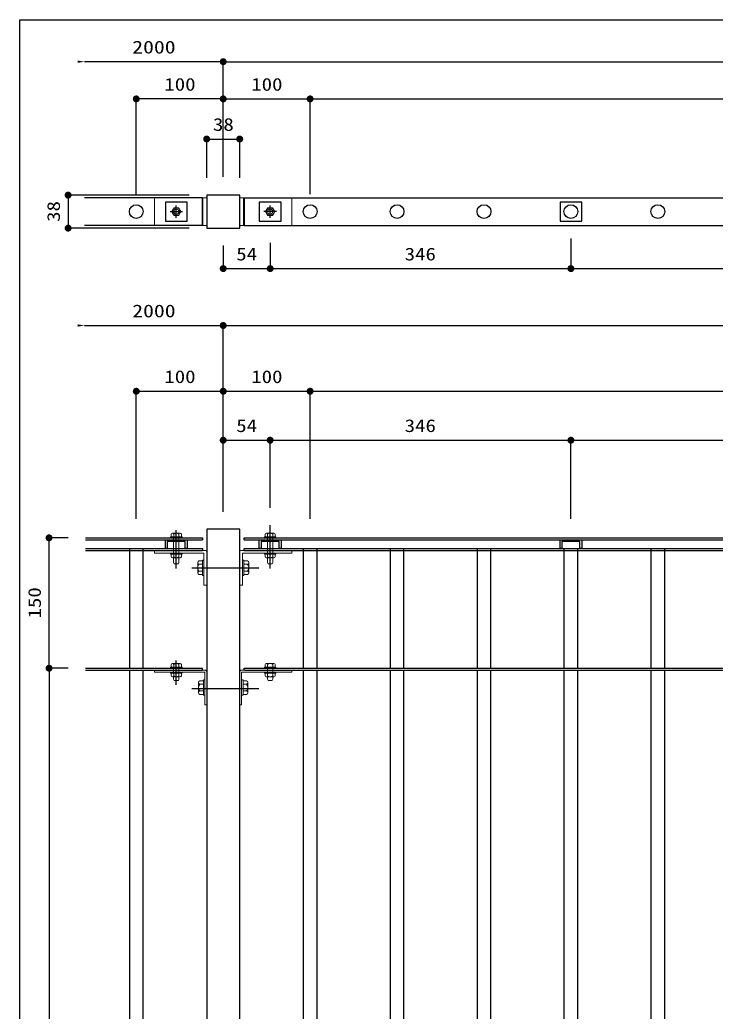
# Model space of a CAD drawing. Units: millimetres on the paper, scale 1:8. Extents: x -204 to 194, y -148 to 137.
# Drawn here: x -204 to -104, y -5.6 to 137 of the extents above; entities that cross this region are included whole.
import ezdxf
from ezdxf.enums import TextEntityAlignment as Align

# ---------------------------------------------------------------- set-up
doc = ezdxf.new("R2010")
doc.units = ezdxf.units.MM
doc.linetypes.add('CHAIN', pattern=[18.5, 12, -1.5, 3.5, -1.5])
doc.linetypes.add('DASHED_SPACED', pattern=[12, 6, -6])
for name, color, linetype, lineweight in [('0-1_0', 6, 'Continuous', 25), ('0-2_DIM1', 3, 'Continuous', 25), ('0-3_横桟', 2, 'Continuous', 25), ('0-6_ｾﾝﾀｰ', 1, 'CHAIN', 25), ('0-7_縦格子', 6, 'Continuous', 25), ('0-8_支柱', 60, 'Continuous', 25), ('0-A_下地', 30, 'Continuous', 9)]:
    doc.layers.add(name, color=color, linetype=linetype, lineweight=lineweight)
doc.styles.add('ＭＳ ゴシック', font='')
doc.styles.get('ＭＳ ゴシック').set_extended_font_data('MS Gothic')

# ---------------------------------------------------------------- blocks, each defined once
blk = doc.blocks.new('filled_dot')
at = {"color": 0, "linetype": 'Continuous', "lineweight": -2, "const_width": 1.25}
blk.add_lwpolyline([(-0.625, 0, 1), (0.625, 0, 1)], format="xyb", close=True, dxfattribs=at)
blk = doc.blocks.new('filled_arrow')
at = {"color": 0, "linetype": 'Continuous', "lineweight": -2}
blk.add_solid([(7.5, 1.25), (0, 0), (7.5, -1.25)], dxfattribs=at)

msp = doc.modelspace()

# ---------------------------------------------------------------- linework, layer by layer
at = {"layer": '0-1_0'}
msp.add_line((-204.005, 136.985), (193.772, 136.985), dxfattribs=at)
msp.add_lwpolyline([(193.772, -148.098), (-204.005, -148.098), (-204.005, 136.985)], dxfattribs=at)
at = {"layer": '0-2_DIM1'}
for p, q in [((-174.757, 130.967), (-194.7, 130.967)), ((-174.757, 114.407), (-174.757, 131.123)), ((-174.757, 114.407), (-174.757, 131.123)), ((-174.757, 130.967), (75.243, 130.967)), ((-187.257, 111.907), (-187.257, 125.771)), ((-174.757, 125.615), (-187.257, 125.615)), ((-174.757, 114.407), (-174.757, 125.771)), ((-174.757, 114.407), (-174.757, 125.771)), ((-174.757, 125.615), (-162.257, 125.615)), ((-162.257, 111.907), (-162.257, 125.771)), ((-162.257, 111.907), (-162.257, 125.771)), ((-162.257, 125.615), (62.743, 125.615)), ((-177.132, 114.282), (-177.132, 120)), ((-177.132, 119.844), (-172.382, 119.844)), ((-172.382, 114.282), (-172.382, 120)), ((-179.632, 111.782), (-197.217, 111.782)), ((-197.06, 111.782), (-197.06, 107.032)), ((-179.632, 107.032), (-197.217, 107.032)), ((-124.757, 105.532), (-124.757, 101.057)), ((-174.757, 104.532), (-174.757, 101.057)), ((-168.007, 104.907), (-168.007, 101.057)), ((-168.007, 104.907), (-168.007, 101.057)), ((-124.757, 104.907), (-124.757, 101.057)), ((-174.757, 101.213), (-168.007, 101.213)), ((-168.007, 101.213), (-124.757, 101.213)), ((-124.757, 101.213), (25.243, 101.213)), ((-194.7, 93.034), (-174.757, 93.034)), ((-174.757, 66.252), (-174.757, 93.191)), ((-174.757, 66.252), (-174.757, 93.191)), ((-174.757, 93.034), (75.243, 93.034)), ((-187.257, 65.252), (-187.257, 83.738)), ((-187.257, 83.581), (-174.757, 83.581)), ((-174.757, 66.252), (-174.757, 83.738)), ((-174.757, 66.252), (-174.757, 83.738)), ((-174.757, 83.581), (-162.257, 83.581)), ((-162.257, 65.252), (-162.257, 83.738)), ((-162.257, 65.252), (-162.257, 83.738)), ((-162.257, 83.581), (62.743, 83.581)), ((-174.757, 66.252), (-174.757, 76.696)), ((-174.757, 76.54), (-168.007, 76.54)), ((-168.007, 66.803), (-168.007, 76.696)), ((-168.007, 66.803), (-168.007, 76.696)), ((-168.007, 76.54), (-124.757, 76.54)), ((-124.757, 65.252), (-124.757, 76.696)), ((-124.757, 65.252), (-124.757, 76.696)), ((-124.757, 76.54), (25.243, 76.54)), ((-197.075, 62.502), (-199.957, 62.502)), ((-199.8, 43.752), (-199.8, 62.502)), ((-197.075, 43.752), (-199.957, 43.752)), ((-197.075, 43.752), (-199.957, 43.752)), ((-199.8, 43.752), (-199.8, -81.248))]:
    msp.add_line(p, q, dxfattribs=at)
at = {"layer": '0-3_横桟'}
for p, q in [((-177.757, 111.407), (-194.7, 111.407)), ((-177.757, 107.407), (-177.757, 111.407)), ((-171.757, 111.407), (72.243, 111.407)), ((-171.757, 111.407), (-171.757, 107.407)), ((-177.757, 107.407), (-194.7, 107.407)), ((-171.757, 107.407), (72.243, 107.407)), ((-194.575, 62.502), (-177.757, 62.502)), ((-194.575, 62.227), (-177.757, 62.227)), ((-177.757, 62.502), (-177.757, 62.227)), ((-171.757, 62.227), (-171.757, 62.502)), ((-171.757, 62.502), (72.243, 62.502)), ((-171.757, 62.227), (72.243, 62.227)), ((-194.575, 60.977), (-177.757, 60.977)), ((-194.575, 60.702), (-177.757, 60.702)), ((-177.757, 60.977), (-177.757, 60.702)), ((-171.757, 60.702), (-171.757, 60.977)), ((-171.757, 60.977), (72.243, 60.977)), ((-171.757, 60.702), (72.243, 60.702)), ((-194.575, 43.752), (-177.757, 43.752)), ((-194.575, 43.477), (-177.757, 43.477)), ((-177.757, 43.477), (-177.757, 43.752)), ((-171.757, 43.477), (-171.757, 43.752)), ((-171.757, 43.752), (72.243, 43.752)), ((-171.632, 43.477), (72.118, 43.477))]:
    msp.add_line(p, q, dxfattribs=at)
at = {"layer": '0-3_横桟', "linetype": 'DASHED_SPACED'}
for points in [[(-183.069, 108.032), (-179.944, 108.032), (-179.944, 110.782), (-183.069, 110.782)], [(-169.569, 108.032), (-166.444, 108.032), (-166.444, 110.782), (-169.569, 110.782)], [(-126.319, 108.032), (-123.194, 108.032), (-123.194, 110.782), (-126.319, 110.782)]]:
    msp.add_lwpolyline(points, close=True, dxfattribs=at)
at = {"layer": '0-3_横桟'}
for points in [[(-183.069, 60.977), (-183.069, 62.227), (-179.944, 62.227), (-179.944, 60.977), (-180.219, 60.977), (-180.219, 61.952), (-182.794, 61.952), (-182.794, 60.977)], [(-169.569, 60.977), (-169.569, 62.227), (-166.444, 62.227), (-166.444, 60.977), (-166.719, 60.977), (-166.719, 61.952), (-169.294, 61.952), (-169.294, 60.977)], [(-126.319, 60.977), (-126.319, 62.227), (-123.194, 62.227), (-123.194, 60.977), (-123.469, 60.977), (-123.469, 61.952), (-126.044, 61.952), (-126.044, 60.977)]]:
    msp.add_lwpolyline(points, close=True, dxfattribs=at)
at = {"layer": '0-6_ｾﾝﾀｰ'}
for p, q in [((-181.507, 108.514), (-181.507, 110.301)), ((-168.007, 108.514), (-168.007, 110.301)), ((-182.4, 109.407), (-180.613, 109.407)), ((-167.113, 109.407), (-168.9, 109.407)), ((-168.007, 58.733), (-168.007, 64.303)), ((-181.507, 58.093), (-181.507, 63.609)), ((-168.007, 58.093), (-168.007, 63.609)), ((-168.007, 58.733), (-168.007, 62.209)), ((-179.275, 58.202), (-169.613, 58.202)), ((-181.507, 41.383), (-181.507, 44.859)), ((-179.275, 40.852), (-169.613, 40.852))]:
    msp.add_line(p, q, dxfattribs=at)
at = {"layer": '0-7_縦格子'}
for p, q in [((-188.25, 60.977), (-188.25, 43.752)), ((-186.263, 43.752), (-186.263, 60.977)), ((-163.25, 60.977), (-163.25, 43.752)), ((-161.263, 43.752), (-161.263, 60.977)), ((-150.75, 60.977), (-150.75, 43.752)), ((-148.763, 43.752), (-148.763, 60.977)), ((-138.25, 60.977), (-138.25, 43.752)), ((-136.263, 43.752), (-136.263, 60.977)), ((-125.75, 60.977), (-125.75, 43.752)), ((-123.763, 43.752), (-123.763, 60.977)), ((-113.25, 60.977), (-113.25, 43.752)), ((-111.263, 43.752), (-111.263, 60.977)), ((-188.25, 43.477), (-188.25, -80.973)), ((-186.263, -80.973), (-186.263, 43.477)), ((-163.25, 43.477), (-163.25, -80.973)), ((-161.263, -80.973), (-161.263, 43.477)), ((-150.75, 43.477), (-150.75, -80.973)), ((-148.763, -80.973), (-148.763, 43.477)), ((-138.25, 43.477), (-138.25, -80.973)), ((-136.263, -80.973), (-136.263, 43.477)), ((-125.75, 43.477), (-125.75, -80.973)), ((-123.763, -80.973), (-123.763, 43.477)), ((-113.25, 43.477), (-113.25, -80.973)), ((-111.263, -80.973), (-111.263, 43.477))]:
    msp.add_line(p, q, dxfattribs=at)
for centre in [(-187.257, 109.407), (-162.257, 109.407), (-149.757, 109.407), (-137.257, 109.407), (-124.757, 109.407), (-112.257, 109.407)]:
    msp.add_circle(centre, 0.994, dxfattribs=at)
at = {"layer": '0-8_支柱'}
for points in [[(-177.132, 107.032), (-172.382, 107.032), (-172.382, 111.782), (-177.132, 111.782)], [(-177.132, -124.998), (-172.382, -124.998), (-172.382, 63.752), (-177.132, 63.752)]]:
    msp.add_lwpolyline(points, close=True, dxfattribs=at)
at = {"layer": '0-A_下地', "linetype": 'DASHED_SPACED'}
for p, q in [((-177.132, 111.407), (-184.632, 111.407)), ((-184.632, 107.407), (-184.632, 111.407)), ((-177.694, 111.407), (-177.694, 107.407)), ((-177.132, 111.407), (-177.132, 107.407)), ((-172.382, 111.407), (-164.882, 111.407)), ((-172.382, 111.407), (-172.382, 107.407)), ((-171.819, 111.407), (-171.819, 107.407)), ((-164.882, 107.407), (-164.882, 111.407)), ((-177.132, 107.407), (-184.632, 107.407)), ((-172.382, 107.407), (-164.882, 107.407)), ((-181.882, 60.302), (-181.882, 62.652)), ((-181.132, 60.302), (-181.132, 62.652)), ((-168.382, 60.302), (-168.382, 62.652)), ((-167.632, 60.302), (-167.632, 62.652)), ((-181.882, 43.052), (-181.882, 43.902)), ((-181.132, 43.052), (-181.132, 43.902)), ((-168.382, 43.052), (-168.382, 43.902)), ((-167.632, 43.052), (-167.632, 43.902))]:
    msp.add_line(p, q, dxfattribs=at)
at = {"layer": '0-A_下地'}
for p, q in [((-182.158, 109.407), (-181.832, 109.972)), ((-181.832, 109.972), (-181.181, 109.972)), ((-181.181, 109.972), (-180.855, 109.407)), ((-168.658, 109.407), (-168.332, 109.972)), ((-168.332, 109.972), (-167.681, 109.972)), ((-167.681, 109.972), (-167.355, 109.407)), ((-181.832, 108.843), (-182.158, 109.407)), ((-181.181, 108.843), (-181.832, 108.843)), ((-180.855, 109.407), (-181.181, 108.843)), ((-168.332, 108.843), (-168.658, 109.407)), ((-167.681, 108.843), (-168.332, 108.843)), ((-167.355, 109.407), (-167.681, 108.843)), ((-182.244, 62.652), (-182.244, 63.041)), ((-180.954, 63.175), (-182.059, 63.175)), ((-181.875, 62.652), (-181.875, 63.041)), ((-181.138, 62.652), (-181.138, 63.041)), ((-180.77, 62.652), (-180.77, 63.041)), ((-168.744, 62.652), (-168.744, 63.041)), ((-167.454, 63.175), (-168.559, 63.175)), ((-168.375, 62.652), (-168.375, 63.041)), ((-167.638, 62.652), (-167.638, 63.041)), ((-167.27, 62.652), (-167.27, 63.041)), ((-180.682, 62.652), (-182.332, 62.652)), ((-180.682, 62.652), (-182.332, 62.652)), ((-182.332, 62.502), (-182.332, 62.652)), ((-180.682, 62.502), (-182.332, 62.502)), ((-180.77, 62.652), (-182.244, 62.652)), ((-180.682, 62.502), (-180.682, 62.652)), ((-167.182, 62.652), (-168.832, 62.652)), ((-167.27, 62.652), (-168.744, 62.652)), ((-184.632, 60.702), (-177.407, 60.702)), ((-184.632, 60.302), (-184.632, 60.702)), ((-184.632, 60.302), (-177.532, 60.302)), ((-182.332, 60.152), (-182.332, 60.302)), ((-180.682, 60.302), (-182.332, 60.302)), ((-180.682, 60.152), (-182.332, 60.152)), ((-182.244, 60.152), (-182.244, 59.763)), ((-182.179, 60.152), (-180.835, 60.152)), ((-181.875, 60.152), (-181.875, 59.763)), ((-181.138, 60.152), (-181.138, 59.763)), ((-180.77, 60.152), (-180.77, 59.763)), ((-180.682, 60.152), (-180.682, 60.302)), ((-177.532, 60.302), (-177.532, 55.702)), ((-177.132, 60.427), (-177.132, 55.702)), ((-172.382, 60.427), (-172.382, 55.702)), ((-164.882, 60.702), (-172.107, 60.702)), ((-164.882, 60.302), (-171.982, 60.302)), ((-171.982, 60.302), (-171.982, 55.702)), ((-167.182, 60.302), (-168.832, 60.302)), ((-168.832, 60.152), (-168.832, 60.302)), ((-167.182, 60.152), (-168.832, 60.152)), ((-168.744, 60.152), (-168.744, 59.763)), ((-168.679, 60.152), (-167.335, 60.152)), ((-168.375, 60.152), (-168.375, 59.763)), ((-167.638, 60.152), (-167.638, 59.763)), ((-167.27, 60.152), (-167.27, 59.763)), ((-167.182, 60.152), (-167.182, 60.302)), ((-164.882, 60.302), (-164.882, 60.702)), ((-180.954, 59.628), (-182.059, 59.628)), ((-181.882, 59.628), (-181.882, 58.939)), ((-181.882, 58.939), (-181.807, 58.752)), ((-181.207, 58.752), (-181.807, 58.752)), ((-181.132, 58.939), (-181.207, 58.752)), ((-181.132, 59.628), (-181.132, 58.939)), ((-178.43, 58.939), (-178.43, 57.465)), ((-177.732, 59.184), (-178.25, 59.184)), ((-177.732, 58.693), (-178.25, 58.693)), ((-177.532, 59.302), (-177.732, 59.302)), ((-177.732, 59.302), (-177.732, 57.102)), ((-177.732, 59.302), (-177.732, 57.102)), ((-177.732, 59.184), (-177.732, 57.219)), ((-177.532, 59.302), (-177.532, 57.102)), ((-171.782, 59.302), (-171.782, 57.102)), ((-171.782, 59.184), (-171.263, 59.184)), ((-171.782, 59.184), (-171.782, 57.219)), ((-171.782, 58.693), (-171.263, 58.693)), ((-171.084, 58.939), (-171.084, 57.465)), ((-167.454, 59.628), (-168.559, 59.628)), ((-167.707, 58.752), (-168.307, 58.752)), ((-177.732, 57.711), (-178.25, 57.711)), ((-177.732, 57.219), (-178.25, 57.219)), ((-177.532, 57.102), (-177.732, 57.102)), ((-171.782, 57.711), (-171.263, 57.711)), ((-171.782, 57.219), (-171.263, 57.219)), ((-177.132, 55.702), (-177.532, 55.702)), ((-172.382, 55.702), (-171.982, 55.702)), ((-182.244, 43.902), (-182.244, 44.291)), ((-180.954, 44.425), (-182.059, 44.425)), ((-181.875, 43.902), (-181.875, 44.291)), ((-181.138, 43.902), (-181.138, 44.291)), ((-180.77, 43.902), (-180.77, 44.291)), ((-168.744, 43.902), (-168.744, 44.291)), ((-168.559, 44.425), (-167.454, 44.425)), ((-168.375, 43.902), (-168.375, 44.291)), ((-167.638, 43.902), (-167.638, 44.291)), ((-167.27, 43.902), (-167.27, 44.291)), ((-184.632, 43.477), (-177.407, 43.477)), ((-184.632, 43.202), (-184.632, 43.477)), ((-184.632, 43.202), (-177.407, 43.202)), ((-180.682, 43.902), (-182.332, 43.902)), ((-180.682, 43.902), (-182.332, 43.902)), ((-182.332, 43.752), (-182.332, 43.902)), ((-180.682, 43.752), (-182.332, 43.752)), ((-180.682, 43.202), (-182.332, 43.202)), ((-182.332, 43.052), (-182.332, 43.202)), ((-180.682, 43.052), (-182.332, 43.052)), ((-180.77, 43.902), (-182.244, 43.902)), ((-182.244, 43.052), (-182.244, 42.663)), ((-182.179, 43.052), (-180.835, 43.052)), ((-181.875, 43.052), (-181.875, 42.663)), ((-181.138, 43.052), (-181.138, 42.663)), ((-180.77, 43.052), (-180.77, 42.663)), ((-180.682, 43.752), (-180.682, 43.902)), ((-180.682, 43.052), (-180.682, 43.202)), ((-177.407, 43.202), (-177.407, 38.477)), ((-177.132, 43.202), (-177.132, 38.477)), ((-172.382, 43.202), (-172.382, 38.477)), ((-164.882, 43.477), (-172.107, 43.477)), ((-164.882, 43.202), (-172.107, 43.202)), ((-172.107, 43.202), (-172.107, 38.477)), ((-168.832, 43.902), (-167.182, 43.902)), ((-168.832, 43.902), (-167.182, 43.902)), ((-168.832, 43.752), (-168.832, 43.902)), ((-168.832, 43.752), (-167.182, 43.752)), ((-168.832, 43.052), (-168.832, 43.202)), ((-168.832, 43.202), (-167.182, 43.202)), ((-168.832, 43.052), (-167.182, 43.052)), ((-168.744, 43.902), (-167.27, 43.902)), ((-168.744, 43.052), (-168.744, 42.663)), ((-167.335, 43.052), (-168.679, 43.052)), ((-168.375, 43.052), (-168.375, 42.663)), ((-167.638, 43.052), (-167.638, 42.663)), ((-167.27, 43.052), (-167.27, 42.663)), ((-167.182, 43.752), (-167.182, 43.902)), ((-167.182, 43.052), (-167.182, 43.202)), ((-164.882, 43.202), (-164.882, 43.477)), ((-180.954, 42.528), (-182.059, 42.528)), ((-181.207, 41.977), (-181.807, 41.977)), ((-181.132, 42.164), (-181.207, 41.977)), ((-181.132, 42.528), (-181.132, 42.164)), ((-178.305, 41.714), (-178.305, 40.24)), ((-177.607, 41.959), (-178.125, 41.959)), ((-177.607, 41.468), (-178.125, 41.468)), ((-177.607, 42.077), (-177.607, 39.877)), ((-177.607, 41.959), (-177.607, 39.994)), ((-172.107, 42.077), (-171.907, 42.077)), ((-172.107, 42.077), (-172.107, 39.877)), ((-171.907, 42.077), (-171.907, 39.877)), ((-171.907, 42.077), (-171.907, 39.877)), ((-171.907, 41.959), (-171.907, 39.994)), ((-171.907, 41.959), (-171.388, 41.959)), ((-171.907, 41.468), (-171.388, 41.468)), ((-171.209, 41.714), (-171.209, 40.24)), ((-168.559, 42.528), (-167.454, 42.528)), ((-168.382, 42.528), (-168.382, 42.164)), ((-167.632, 42.164), (-167.707, 41.977)), ((-167.632, 42.528), (-167.632, 42.164)), ((-177.607, 40.486), (-178.125, 40.486)), ((-177.607, 39.994), (-178.125, 39.994)), ((-171.907, 40.486), (-171.388, 40.486)), ((-171.907, 39.994), (-171.388, 39.994)), ((-172.107, 39.877), (-171.907, 39.877)), ((-177.132, 38.477), (-177.407, 38.477)), ((-172.382, 38.477), (-172.107, 38.477))]:
    msp.add_line(p, q, dxfattribs=at)
for points in [[(-167.182, 62.502), (-168.832, 62.502), (-168.832, 62.652)], [(-167.182, 62.502), (-167.182, 62.652), (-168.832, 62.652)], [(-171.982, 59.302), (-171.982, 57.102), (-171.782, 57.102)], [(-171.982, 59.302), (-171.782, 59.302), (-171.782, 57.102)], [(-168.382, 59.628), (-168.382, 58.939), (-168.307, 58.752)], [(-167.632, 59.628), (-167.632, 58.939), (-167.707, 58.752)], [(-181.882, 42.528), (-181.882, 42.164), (-181.807, 41.977)], [(-177.407, 42.077), (-177.407, 39.877), (-177.607, 39.877)], [(-177.407, 42.077), (-177.607, 42.077), (-177.607, 39.877)], [(-168.382, 42.164), (-168.307, 41.977), (-167.707, 41.977)]]:
    msp.add_lwpolyline(points, dxfattribs=at)
for centre, radius in [((-181.507, 109.407), 0.564), ((-181.507, 109.407), 0.375), ((-168.007, 109.407), 0.564), ((-168.007, 109.407), 0.375)]:
    msp.add_circle(centre, radius, dxfattribs=at)
for centre, radius, start, end in [((-182.059, 62.982), 0.194, 17.74657, 162.25343), ((-181.507, 62.605), 0.571, 49.83207, 130.16793), ((-180.954, 62.982), 0.194, 17.74657, 162.25343), ((-168.559, 62.982), 0.194, 17.74657, 162.25343), ((-168.007, 62.605), 0.571, 49.83207, 130.16793), ((-167.454, 62.982), 0.194, 17.74657, 162.25343), ((-177.407, 60.427), 0.275, 0, 90), ((-172.107, 60.427), 0.275, 90, 180), ((-182.059, 59.822), 0.194, 197.74657, 342.25343), ((-181.507, 60.199), 0.571, 229.83207, 310.16793), ((-180.954, 59.822), 0.194, 197.74657, 342.25343), ((-177.669, 58.202), 0.761, 139.83207, 220.16793), ((-178.171, 58.939), 0.258, 107.74657, 252.25343), ((-171.342, 58.939), 0.258, 287.74657, 72.25343), ((-171.845, 58.202), 0.761, 319.83207, 40.16793), ((-168.559, 59.822), 0.194, 197.74657, 342.25343), ((-168.007, 60.199), 0.571, 229.83207, 310.16793), ((-167.454, 59.822), 0.194, 197.74657, 342.25343), ((-178.171, 57.465), 0.258, 107.74657, 252.25343), ((-171.342, 57.465), 0.258, 287.74657, 72.25343), ((-182.059, 44.232), 0.194, 17.74657, 162.25343), ((-181.507, 43.855), 0.571, 49.83207, 130.16793), ((-180.954, 44.232), 0.194, 17.74657, 162.25343), ((-168.559, 44.232), 0.194, 17.74657, 162.25343), ((-168.007, 43.855), 0.571, 49.83207, 130.16793), ((-167.454, 44.232), 0.194, 17.74657, 162.25343), ((-177.407, 43.202), 0.275, 0, 90), ((-172.107, 43.202), 0.275, 90, 180), ((-182.059, 42.722), 0.194, 197.74657, 342.25343), ((-181.507, 43.099), 0.571, 229.83207, 310.16793), ((-180.954, 42.722), 0.194, 197.74657, 342.25343), ((-177.544, 40.977), 0.761, 139.83207, 220.16793), ((-178.046, 41.714), 0.258, 107.74657, 252.25343), ((-171.467, 41.714), 0.258, 287.74657, 72.25343), ((-171.97, 40.977), 0.761, 319.83207, 40.16793), ((-168.559, 42.722), 0.194, 197.74657, 342.25343), ((-168.007, 43.099), 0.571, 229.83207, 310.16793), ((-167.454, 42.722), 0.194, 197.74657, 342.25343), ((-178.046, 40.24), 0.258, 107.74657, 252.25343), ((-171.467, 40.24), 0.258, 287.74657, 72.25343)]:
    msp.add_arc(centre, radius, start, end, dxfattribs=at)

# ---------------------------------------------------------------- block references
at = {"layer": '0-2_DIM1'}
for name, p, xscale, yscale, rotation in [('filled_dot', (-174.757, 130.967), 0.4, 0.4, 180), ('filled_arrow', (-194.7, 130.967), 0.133, 0.133, 180), ('filled_dot', (-187.257, 125.615), 0.4, 0.4, 180), ('filled_dot', (-174.757, 125.615), 0.4, 0.4, 180), ('filled_dot', (-162.257, 125.615), 0.4, 0.4, 180), ('filled_dot', (-177.132, 119.844), 0.4, 0.4, 180), ('filled_dot', (-197.06, 111.782), 0.4, 0.4, 90), ('filled_dot', (-197.06, 107.032), 0.4, 0.4, 270), ('filled_dot', (-174.757, 101.213), 0.4, 0.4, 180), ('filled_dot', (-168.007, 101.213), 0.4, 0.4, 180), ('filled_dot', (-124.757, 101.213), 0.4, 0.4, 180), ('filled_arrow', (-194.7, 93.034), 0.133, 0.133, 180), ('filled_dot', (-174.757, 93.034), 0.4, 0.4, 180), ('filled_dot', (-187.257, 83.581), 0.4, 0.4, 180), ('filled_dot', (-174.757, 83.581), 0.4, 0.4, 180), ('filled_dot', (-162.257, 83.581), 0.4, 0.4, 180), ('filled_dot', (-174.757, 76.54), 0.4, 0.4, 180), ('filled_dot', (-168.007, 76.54), 0.4, 0.4, 180), ('filled_dot', (-124.757, 76.54), 0.4, 0.4, 180), ('filled_dot', (-199.8, 62.502), 0.4, 0.4, 90), ('filled_dot', (-199.8, 43.752), 0.4, 0.4, 90), ('filled_dot', (-199.8, 43.752), 0.4, 0.4, 270)]:
    msp.add_blockref(name, p, dxfattribs=dict(at, xscale=xscale, yscale=yscale, rotation=rotation))
at = {"layer": '0-2_DIM1', "xscale": 0.4, "yscale": 0.4}
for p in [(-174.757, 130.967), (-174.757, 125.615), (-162.257, 125.615), (-172.382, 119.844), (-168.007, 101.213), (-124.757, 101.213), (-174.757, 93.034), (-174.757, 83.581), (-162.257, 83.581), (-168.007, 76.54), (-124.757, 76.54)]:
    msp.add_blockref('filled_dot', p, dxfattribs=at)

# ---------------------------------------------------------------- texts
at = {"layer": '0-2_DIM1', "style": 'ＭＳ ゴシック'}
for s, width, p in [('2000', 1.25, (-187.838, 131.592)), ('100', 1.2, (-183.221, 126.24)), ('100', 1.2, (-170.721, 126.24)), ('38', 1.2, (-176.229, 120.469)), ('54', 1.2, (-172.879, 101.838)), ('346', 1.2, (-148.66, 101.838)), ('2000', 1.25, (-187.838, 93.659)), ('100', 1.2, (-183.221, 84.206)), ('100', 1.2, (-170.721, 84.206)), ('54', 1.2, (-172.879, 77.165)), ('346', 1.2, (-148.66, 77.165))]:
    msp.add_text(s, height=1.833, dxfattribs=dict(at, width=width)).set_placement(p, align=Align.BOTTOM_LEFT)
at = {"layer": '0-2_DIM1', "style": 'ＭＳ ゴシック', "width": 1.2}
for s, p in [('38', (-197.685, 107.935)), ('150', (-200.425, 50.912))]:
    msp.add_text(s, height=1.833, rotation=90, dxfattribs=at).set_placement(p, align=Align.BOTTOM_LEFT)

doc.saveas('drawing.dxf')
